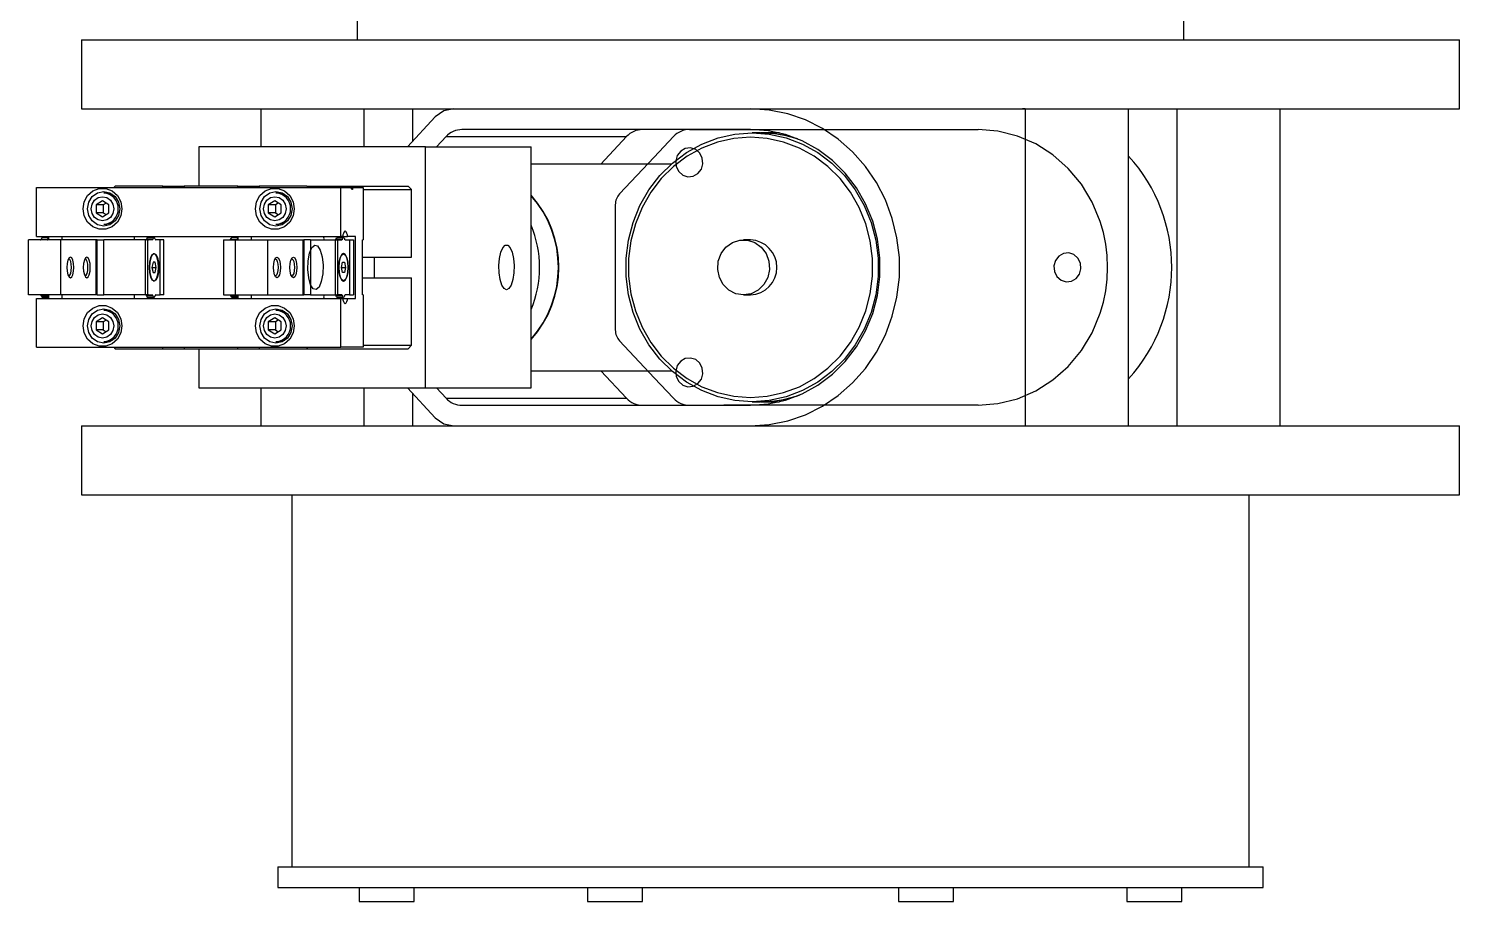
# Model space of a CAD drawing. Header units: millimetres. Extents: x 0 to 420, y 0 to 297.
# Drawn here: x 171.77 to 192.54, y 141.97 to 154.64 of the extents above; entities that cross this region are included whole.
import ezdxf

# ---------------------------------------------------------------- set-up
doc = ezdxf.new("R2010")
doc.units = ezdxf.units.MM

msp = doc.modelspace()

# ---------------------------------------------------------------- linework, layer by layer
at = {"color": 7, "linetype": 'Continuous', "lineweight": 25}
for p, q in [((188.541, 154.471), (188.541, 155.971)), ((176.541, 154.8), (176.541, 154.471)), ((172.541, 154.471), (172.541, 153.471)), ((172.541, 154.471), (174.23, 154.471)), ((174.23, 154.471), (192.541, 154.471)), ((192.541, 153.471), (192.541, 154.471)), ((172.541, 153.471), (174.23, 153.471)), ((174.23, 153.471), (192.541, 153.471)), ((175.142, 153.471), (175.142, 152.921)), ((176.642, 152.921), (176.642, 153.471)), ((177.675, 153.354), (177.269, 152.921)), ((177.342, 153.471), (177.342, 153)), ((177.798, 153.441), (177.675, 153.354)), ((177.942, 153.471), (177.798, 153.441)), ((186.24, 153.471), (186.201, 153.471)), ((186.24, 153.471), (186.24, 148.871)), ((187.74, 148.871), (187.74, 153.471)), ((188.44, 153.471), (188.44, 148.871)), ((189.94, 148.871), (189.94, 153.471)), ((182.252, 153.171), (178.063, 153.171)), ((182.388, 153.121), (182.273, 153.121)), ((182.67, 153.121), (182.395, 153.121)), ((177.534, 152.921), (174.243, 152.921)), ((174.243, 152.921), (174.243, 152.351)), ((177.534, 149.421), (177.534, 152.921)), ((177.534, 152.921), (179.066, 152.921)), ((177.831, 153.069), (177.692, 152.921)), ((179.066, 149.421), (179.066, 152.921)), ((180.078, 152.671), (180.452, 153.069)), ((181.102, 152.671), (179.066, 152.671)), ((171.885, 151.621), (171.885, 152.331)), ((171.885, 152.331), (176.304, 152.331)), ((172.912, 152.246), (172.861, 152.246)), ((172.912, 152.246), (172.99, 152.231)), ((173.027, 152.351), (173.008, 152.331)), ((173.718, 152.351), (173.027, 152.351)), ((173.718, 152.331), (173.718, 152.351)), ((173.718, 152.351), (174.028, 152.351)), ((174.028, 152.351), (174.028, 152.331)), ((174.808, 152.351), (174.028, 152.351)), ((174.808, 152.331), (174.808, 152.351)), ((174.808, 152.351), (175.119, 152.351)), ((175.81, 152.351), (175.119, 152.351)), ((175.119, 152.351), (175.119, 152.331)), ((175.413, 152.246), (175.362, 152.246)), ((175.413, 152.246), (175.491, 152.231)), ((175.829, 152.331), (175.81, 152.351)), ((175.81, 152.351), (177.28, 152.351)), ((176.304, 151.621), (176.304, 152.331)), ((176.304, 152.331), (176.452, 152.331)), ((176.452, 152.331), (176.481, 152.331)), ((176.481, 152.331), (176.628, 152.331)), ((176.628, 152.331), (176.628, 151.571)), ((176.628, 152.301), (177.327, 152.301)), ((177.327, 152.301), (177.28, 152.351)), ((177.327, 151.321), (177.327, 152.301)), ((172.844, 152.137), (172.75, 152.079)), ((172.75, 152.079), (172.75, 151.964)), ((172.852, 152.079), (172.75, 152.079)), ((172.938, 152.079), (172.844, 152.137)), ((172.895, 152.105), (172.852, 152.079)), ((172.852, 152.079), (172.852, 151.964)), ((172.938, 151.964), (172.938, 152.079)), ((175.345, 152.137), (175.251, 152.079)), ((175.251, 152.079), (175.251, 151.964)), ((175.354, 152.079), (175.251, 152.079)), ((175.439, 152.079), (175.345, 152.137)), ((175.396, 152.105), (175.354, 152.079)), ((175.354, 152.079), (175.354, 151.964)), ((175.439, 151.964), (175.439, 152.079)), ((172.75, 151.964), (172.844, 151.906)), ((172.852, 151.964), (172.75, 151.964)), ((172.844, 151.906), (172.938, 151.964)), ((172.852, 151.964), (172.895, 151.937)), ((175.251, 151.964), (175.345, 151.906)), ((175.354, 151.964), (175.251, 151.964)), ((175.345, 151.906), (175.439, 151.964)), ((175.354, 151.964), (175.396, 151.937)), ((171.885, 151.621), (176.304, 151.621)), ((172.861, 151.796), (172.912, 151.796)), ((172.99, 151.812), (172.912, 151.796)), ((175.362, 151.796), (175.413, 151.796)), ((175.491, 151.812), (175.413, 151.796)), ((176.254, 151.604), (176.251, 151.621)), ((176.331, 151.621), (176.304, 151.621)), ((176.331, 151.621), (176.4, 151.621)), ((176.516, 151.621), (176.4, 151.621)), ((176.516, 150.721), (176.516, 151.621)), ((171.771, 150.771), (171.771, 151.571)), ((172.241, 151.571), (171.771, 151.571)), ((171.954, 151.582), (172.048, 151.582)), ((172.058, 151.604), (171.97, 151.604)), ((172.241, 150.771), (172.241, 151.571)), ((172.752, 151.571), (172.241, 151.571)), ((172.752, 150.771), (172.752, 151.571)), ((172.764, 151.571), (172.752, 151.571)), ((172.764, 150.771), (172.764, 151.571)), ((172.764, 151.571), (172.863, 151.571)), ((172.863, 150.771), (172.863, 151.571)), ((173.469, 151.571), (172.863, 151.571)), ((173.469, 150.771), (173.469, 151.571)), ((173.503, 151.571), (173.469, 151.571)), ((173.576, 151.582), (173.482, 151.582)), ((173.592, 151.604), (173.498, 151.604)), ((173.503, 150.771), (173.503, 151.571)), ((173.508, 151.571), (173.503, 151.571)), ((173.568, 151.571), (173.508, 151.571)), ((173.676, 151.571), (173.616, 151.571)), ((173.68, 151.571), (173.676, 151.571)), ((173.68, 150.771), (173.68, 151.571)), ((173.735, 151.571), (173.68, 151.571)), ((173.68, 150.784), (173.68, 151.559)), ((173.735, 150.771), (173.735, 151.571)), ((174.598, 151.571), (174.598, 150.771)), ((174.598, 151.571), (174.771, 151.571)), ((174.704, 151.582), (174.798, 151.582)), ((174.809, 151.604), (174.72, 151.604)), ((174.771, 151.571), (174.771, 150.771)), ((174.771, 151.571), (175.241, 151.571)), ((175.241, 151.571), (175.241, 150.771)), ((175.241, 151.571), (175.751, 151.571)), ((175.751, 151.571), (175.751, 150.771)), ((175.751, 151.571), (175.764, 151.571)), ((175.764, 151.571), (175.764, 150.771)), ((175.862, 151.571), (175.764, 151.571)), ((175.862, 151.571), (175.862, 150.771)), ((175.862, 151.571), (176.22, 151.571)), ((176.22, 151.571), (176.22, 150.771)), ((176.22, 151.571), (176.254, 151.571)), ((176.326, 151.582), (176.232, 151.582)), ((176.342, 151.604), (176.248, 151.604)), ((176.254, 151.571), (176.254, 150.771)), ((176.258, 151.571), (176.254, 151.571)), ((176.258, 151.571), (176.318, 151.571)), ((176.366, 151.571), (176.427, 151.571)), ((176.427, 151.571), (176.431, 151.571)), ((176.431, 151.571), (176.431, 150.771)), ((176.431, 151.571), (176.485, 151.571)), ((176.431, 151.559), (176.431, 150.784)), ((176.485, 151.571), (176.485, 150.771)), ((176.618, 150.771), (176.618, 151.571)), ((176.618, 151.571), (176.628, 151.571)), ((182.252, 151.571), (182.15, 151.571)), ((172.352, 151.294), (172.348, 151.294)), ((172.59, 151.294), (172.586, 151.294)), ((173.577, 151.246), (173.562, 151.171)), ((173.592, 151.366), (173.577, 151.366)), ((173.607, 151.246), (173.577, 151.246)), ((173.621, 151.171), (173.607, 151.246)), ((176.313, 151.171), (176.328, 151.246)), ((176.342, 151.366), (176.327, 151.366)), ((176.328, 151.246), (176.357, 151.246)), ((176.357, 151.246), (176.372, 151.171)), ((176.618, 151.321), (177.327, 151.321)), ((176.791, 151.021), (176.791, 151.321)), ((173.562, 151.171), (173.577, 151.096)), ((173.562, 151.171), (173.621, 151.171)), ((173.577, 151.096), (173.607, 151.096)), ((173.607, 151.096), (173.621, 151.171)), ((175.351, 151.048), (175.347, 151.049)), ((175.59, 151.048), (175.586, 151.049)), ((176.328, 151.096), (176.313, 151.171)), ((176.313, 151.171), (176.372, 151.171)), ((176.357, 151.096), (176.328, 151.096)), ((176.372, 151.171), (176.357, 151.096)), ((176.618, 151.021), (177.327, 151.021)), ((177.327, 150.041), (177.327, 151.021)), ((173.577, 150.976), (173.592, 150.976)), ((176.327, 150.976), (176.342, 150.976)), ((172.241, 150.771), (171.771, 150.771)), ((171.885, 150.011), (171.885, 150.721)), ((171.885, 150.721), (176.304, 150.721)), ((171.954, 150.76), (172.048, 150.76)), ((171.97, 150.739), (172.058, 150.739)), ((172.752, 150.771), (172.241, 150.771)), ((172.764, 150.771), (172.752, 150.771)), ((172.764, 150.771), (172.863, 150.771)), ((173.469, 150.771), (172.863, 150.771)), ((173.503, 150.771), (173.469, 150.771)), ((173.576, 150.76), (173.482, 150.76)), ((173.498, 150.739), (173.592, 150.739)), ((173.508, 150.771), (173.503, 150.771)), ((173.508, 150.771), (173.568, 150.771)), ((173.616, 150.771), (173.676, 150.771)), ((173.68, 150.771), (173.676, 150.771)), ((173.735, 150.771), (173.68, 150.771)), ((174.598, 150.771), (174.771, 150.771)), ((174.704, 150.76), (174.798, 150.76)), ((174.72, 150.739), (174.809, 150.739)), ((174.771, 150.771), (175.241, 150.771)), ((175.241, 150.771), (175.751, 150.771)), ((175.751, 150.771), (175.764, 150.771)), ((175.862, 150.771), (175.764, 150.771)), ((175.862, 150.771), (176.22, 150.771)), ((176.22, 150.771), (176.254, 150.771)), ((176.326, 150.76), (176.232, 150.76)), ((176.248, 150.739), (176.342, 150.739)), ((176.251, 150.721), (176.254, 150.739)), ((176.258, 150.771), (176.254, 150.771)), ((176.318, 150.771), (176.258, 150.771)), ((176.304, 150.011), (176.304, 150.721)), ((176.304, 150.721), (176.331, 150.721)), ((176.331, 150.721), (176.4, 150.721)), ((176.427, 150.771), (176.366, 150.771)), ((176.4, 150.721), (176.516, 150.721)), ((176.427, 150.771), (176.431, 150.771)), ((176.431, 150.771), (176.485, 150.771)), ((176.628, 150.771), (176.618, 150.771)), ((176.628, 150.771), (176.628, 150.011)), ((182.15, 150.771), (182.252, 150.771)), ((172.844, 150.437), (172.75, 150.379)), ((172.75, 150.379), (172.75, 150.264)), ((172.852, 150.379), (172.75, 150.379)), ((172.938, 150.379), (172.844, 150.437)), ((172.895, 150.405), (172.852, 150.379)), ((172.852, 150.379), (172.852, 150.264)), ((172.912, 150.546), (172.861, 150.546)), ((172.912, 150.546), (172.99, 150.531)), ((172.938, 150.264), (172.938, 150.379)), ((175.345, 150.437), (175.251, 150.379)), ((175.251, 150.379), (175.251, 150.264)), ((175.354, 150.379), (175.251, 150.379)), ((175.439, 150.379), (175.345, 150.437)), ((175.396, 150.405), (175.354, 150.379)), ((175.354, 150.379), (175.354, 150.264)), ((175.413, 150.546), (175.362, 150.546)), ((175.413, 150.546), (175.491, 150.531)), ((175.439, 150.264), (175.439, 150.379)), ((172.75, 150.264), (172.844, 150.206)), ((172.852, 150.264), (172.75, 150.264)), ((172.844, 150.206), (172.938, 150.264)), ((172.852, 150.264), (172.895, 150.237)), ((175.251, 150.264), (175.345, 150.206)), ((175.354, 150.264), (175.251, 150.264)), ((175.345, 150.206), (175.439, 150.264)), ((175.354, 150.264), (175.396, 150.237)), ((171.885, 150.011), (176.304, 150.011)), ((172.861, 150.096), (172.912, 150.096)), ((172.99, 150.112), (172.912, 150.096)), ((173.008, 150.011), (173.027, 149.991)), ((173.027, 149.991), (173.718, 149.991)), ((173.718, 149.991), (173.718, 150.011)), ((173.718, 149.991), (174.028, 149.991)), ((174.028, 150.011), (174.028, 149.991)), ((174.028, 149.991), (174.808, 149.991)), ((174.243, 149.991), (174.243, 149.421)), ((174.808, 149.991), (174.808, 150.011)), ((174.808, 149.991), (175.119, 149.991)), ((175.119, 150.011), (175.119, 149.991)), ((175.119, 149.991), (175.81, 149.991)), ((175.362, 150.096), (175.413, 150.096)), ((175.491, 150.112), (175.413, 150.096)), ((175.81, 149.991), (175.829, 150.011)), ((175.81, 149.991), (177.28, 149.991)), ((176.628, 150.011), (176.304, 150.011)), ((176.628, 150.041), (177.327, 150.041)), ((177.28, 149.991), (177.327, 150.041)), ((179.066, 149.671), (181.102, 149.671)), ((180.452, 149.273), (180.078, 149.671)), ((174.243, 149.421), (177.534, 149.421)), ((175.142, 149.421), (175.142, 148.871)), ((176.642, 148.871), (176.642, 149.421)), ((177.269, 149.421), (177.675, 148.989)), ((177.342, 149.343), (177.342, 148.871)), ((177.534, 149.421), (179.066, 149.421)), ((177.692, 149.421), (177.831, 149.273)), ((178.063, 149.171), (182.252, 149.171)), ((182.273, 149.221), (182.388, 149.221)), ((182.395, 149.221), (182.67, 149.221)), ((177.675, 148.989), (177.798, 148.902)), ((172.541, 148.871), (172.541, 147.871)), ((172.541, 148.871), (174.23, 148.871)), ((174.23, 148.871), (192.541, 148.871)), ((177.798, 148.902), (177.942, 148.871)), ((186.201, 148.871), (186.24, 148.872)), ((192.541, 147.871), (192.541, 148.871)), ((172.541, 147.871), (174.23, 147.871)), ((174.23, 147.871), (192.541, 147.871)), ((175.591, 147.871), (175.591, 142.471)), ((189.491, 142.471), (189.491, 147.871)), ((175.391, 142.471), (175.391, 142.171)), ((175.391, 142.471), (189.691, 142.471)), ((189.691, 142.171), (189.691, 142.471)), ((175.391, 142.171), (189.691, 142.171)), ((176.57, 142.171), (176.57, 141.971)), ((177.37, 141.971), (177.37, 142.171)), ((179.885, 142.171), (179.885, 141.971)), ((180.685, 141.971), (180.685, 142.171)), ((184.397, 142.171), (184.397, 141.971)), ((185.197, 141.971), (185.197, 142.171)), ((187.712, 142.171), (187.712, 141.971)), ((188.512, 141.971), (188.512, 142.171)), ((176.57, 141.971), (177.37, 141.971)), ((179.885, 141.971), (180.685, 141.971)), ((184.397, 141.971), (185.197, 141.971)), ((187.712, 141.971), (188.512, 141.971))]:
    msp.add_line(p, q, dxfattribs=at)
at = {"color": 7, "linetype": 'Continuous'}
for p, q in [((181.364, 153.171), (181.863, 153.171)), ((181.863, 153.171), (185.554, 153.171)), ((180.854, 152.772), (181.133, 153.069)), ((180.854, 152.772), (180.349, 152.236)), ((180.288, 152.08), (180.288, 150.263)), ((180.349, 150.107), (180.854, 149.57)), ((180.854, 149.57), (181.133, 149.273)), ((181.364, 149.171), (181.863, 149.171)), ((185.554, 149.171), (181.863, 149.171))]:
    msp.add_line(p, q, dxfattribs=at)
at = {"color": 8, "linetype": 'Continuous', "lineweight": 25}
for p, q in [((177.831, 153.069), (180.452, 153.069)), ((177.831, 149.273), (180.452, 149.273))]:
    msp.add_line(p, q, dxfattribs=at)
at = {"color": 7, "linetype": 'Continuous', "lineweight": 25, "flags": 128}
for points in [[(182.252, 148.871), (182.523, 148.889), (182.79, 148.944), (183.048, 149.033), (183.294, 149.156), (183.523, 149.311), (183.733, 149.495), (183.919, 149.705), (184.078, 149.939), (184.209, 150.192), (184.309, 150.461), (184.377, 150.74), (184.411, 151.027), (184.411, 151.316), (184.377, 151.602), (184.309, 151.882), (184.209, 152.151), (184.078, 152.404), (183.919, 152.637), (183.733, 152.848), (183.523, 153.032), (183.294, 153.187), (183.048, 153.31), (182.79, 153.399), (182.523, 153.453), (182.252, 153.471)], [(182.273, 153.121), (182.523, 153.103), (182.768, 153.049), (183.004, 152.96), (183.226, 152.837), (183.43, 152.684), (183.613, 152.502), (183.771, 152.296), (183.901, 152.068), (184.001, 151.824), (184.068, 151.568), (184.102, 151.304), (184.102, 151.038), (184.068, 150.775), (184.001, 150.518), (183.901, 150.274), (183.771, 150.047), (183.613, 149.84), (183.43, 149.659), (183.226, 149.505), (183.004, 149.383), (182.768, 149.294), (182.523, 149.239), (182.273, 149.221), (182.024, 149.239), (181.779, 149.294), (181.543, 149.383), (181.321, 149.505), (181.116, 149.659), (180.933, 149.84), (180.775, 150.047), (180.645, 150.274), (180.546, 150.518), (180.478, 150.775), (180.444, 151.038), (180.444, 151.304), (180.478, 151.568), (180.546, 151.824), (180.645, 152.068), (180.775, 152.296), (180.933, 152.502), (181.116, 152.684), (181.321, 152.837), (181.543, 152.96), (181.779, 153.049), (182.024, 153.103), (182.273, 153.121)], [(182.252, 149.171), (182.508, 149.19), (182.76, 149.245), (183.001, 149.337), (183.229, 149.462), (183.439, 149.62), (183.627, 149.806), (183.789, 150.018), (183.922, 150.251), (184.024, 150.501), (184.093, 150.764), (184.128, 151.035), (184.128, 151.308), (184.093, 151.578), (184.024, 151.841), (183.922, 152.091), (183.789, 152.325), (183.627, 152.536), (183.439, 152.723), (183.229, 152.88), (183.001, 153.006), (182.76, 153.097), (182.508, 153.153), (182.252, 153.171)], [(182.252, 153.059), (182.01, 153.042), (181.773, 152.989), (181.545, 152.903), (181.33, 152.785), (181.132, 152.636), (180.955, 152.46), (180.802, 152.26), (180.676, 152.04), (180.579, 151.804), (180.514, 151.555), (180.481, 151.3), (180.481, 151.042), (180.514, 150.787), (180.579, 150.539), (180.676, 150.303), (180.802, 150.082), (180.955, 149.882), (181.132, 149.707), (181.33, 149.558), (181.545, 149.439), (181.773, 149.353), (182.01, 149.301), (182.252, 149.283), (182.494, 149.301), (182.731, 149.353), (182.96, 149.439), (183.175, 149.558), (183.373, 149.707), (183.55, 149.882), (183.703, 150.082), (183.829, 150.303), (183.925, 150.539), (183.99, 150.787), (184.023, 151.042), (184.023, 151.3), (183.99, 151.555), (183.925, 151.804), (183.829, 152.04), (183.703, 152.26), (183.55, 152.46), (183.373, 152.636), (183.175, 152.785), (182.96, 152.903), (182.731, 152.989), (182.494, 153.042), (182.252, 153.059)], [(173.126, 152.021), (173.109, 151.919), (173.06, 151.828), (172.985, 151.761), (172.893, 151.726), (172.795, 151.726), (172.703, 151.761), (172.628, 151.828), (172.579, 151.919), (172.562, 152.021), (172.579, 152.124), (172.628, 152.214), (172.703, 152.281), (172.795, 152.317), (172.893, 152.317), (172.985, 152.281), (173.06, 152.214), (173.109, 152.124), (173.126, 152.021)], [(173.096, 152.021), (173.078, 151.926), (173.027, 151.844), (172.951, 151.79), (172.861, 151.771), (172.771, 151.79), (172.695, 151.844), (172.644, 151.926), (172.626, 152.021), (172.644, 152.117), (172.695, 152.198), (172.771, 152.252), (172.861, 152.271), (172.951, 152.252), (173.027, 152.198), (173.078, 152.117), (173.096, 152.021)], [(175.627, 152.021), (175.61, 151.919), (175.562, 151.828), (175.486, 151.761), (175.394, 151.726), (175.296, 151.726), (175.204, 151.761), (175.129, 151.828), (175.08, 151.919), (175.063, 152.021), (175.08, 152.124), (175.129, 152.214), (175.204, 152.281), (175.296, 152.317), (175.394, 152.317), (175.486, 152.281), (175.562, 152.214), (175.61, 152.124), (175.627, 152.021)], [(175.598, 152.021), (175.58, 151.926), (175.529, 151.844), (175.452, 151.79), (175.362, 151.771), (175.272, 151.79), (175.196, 151.844), (175.145, 151.926), (175.127, 152.021), (175.145, 152.117), (175.196, 152.198), (175.272, 152.252), (175.362, 152.271), (175.452, 152.252), (175.529, 152.198), (175.58, 152.117), (175.598, 152.021)], [(176.481, 152.331), (176.478, 152.319), (176.475, 152.309), (176.471, 152.303), (176.466, 152.301), (176.462, 152.303), (176.457, 152.309), (176.454, 152.319), (176.452, 152.331)], [(173.009, 152.021), (172.996, 151.954), (172.961, 151.897), (172.907, 151.86), (172.844, 151.846), (172.781, 151.86), (172.728, 151.897), (172.692, 151.954), (172.68, 152.021), (172.692, 152.088), (172.728, 152.145), (172.781, 152.183), (172.844, 152.196), (172.907, 152.183), (172.961, 152.145), (172.996, 152.088), (173.009, 152.021)], [(175.51, 152.021), (175.497, 151.954), (175.462, 151.897), (175.408, 151.86), (175.345, 151.846), (175.282, 151.86), (175.229, 151.897), (175.193, 151.954), (175.181, 152.021), (175.193, 152.088), (175.229, 152.145), (175.282, 152.183), (175.345, 152.196), (175.408, 152.183), (175.462, 152.145), (175.497, 152.088), (175.51, 152.021)], [(173.504, 151.604), (173.501, 151.62), (173.501, 151.621)], [(171.946, 151.571), (171.947, 151.571), (171.948, 151.572), (171.949, 151.573), (171.95, 151.574), (171.951, 151.576), (171.952, 151.578), (171.953, 151.58), (171.954, 151.582)], [(171.97, 151.604), (171.965, 151.602), (171.961, 151.598), (171.957, 151.591), (171.954, 151.582)], [(172.04, 151.571), (172.041, 151.571), (172.042, 151.572), (172.043, 151.573), (172.044, 151.574), (172.045, 151.576), (172.046, 151.578), (172.047, 151.58), (172.048, 151.582)], [(173.474, 151.571), (173.475, 151.571), (173.476, 151.572), (173.477, 151.573), (173.478, 151.574), (173.479, 151.576), (173.48, 151.578), (173.481, 151.58), (173.482, 151.582)], [(173.498, 151.604), (173.493, 151.602), (173.489, 151.598), (173.485, 151.591), (173.482, 151.582)], [(173.508, 151.571), (173.507, 151.571), (173.506, 151.57), (173.505, 151.569), (173.505, 151.568), (173.504, 151.566), (173.504, 151.564), (173.504, 151.561), (173.503, 151.56)], [(173.568, 151.571), (173.569, 151.571), (173.57, 151.572), (173.571, 151.573), (173.572, 151.574), (173.573, 151.576), (173.574, 151.578), (173.575, 151.58), (173.576, 151.582)], [(173.608, 151.582), (173.605, 151.591), (173.601, 151.598), (173.596, 151.602), (173.592, 151.604), (173.587, 151.602), (173.583, 151.598), (173.579, 151.591), (173.576, 151.582)], [(173.608, 151.582), (173.609, 151.58), (173.61, 151.578), (173.611, 151.576), (173.612, 151.574), (173.613, 151.573), (173.614, 151.572), (173.615, 151.571), (173.616, 151.571)], [(173.68, 151.559), (173.68, 151.561), (173.68, 151.564), (173.68, 151.566), (173.679, 151.568), (173.679, 151.569), (173.678, 151.57), (173.677, 151.571), (173.676, 151.571)], [(174.704, 151.582), (174.703, 151.58), (174.703, 151.578), (174.702, 151.576), (174.701, 151.574), (174.699, 151.573), (174.698, 151.572), (174.697, 151.571), (174.696, 151.571)], [(174.704, 151.582), (174.708, 151.591), (174.711, 151.598), (174.716, 151.602), (174.72, 151.604)], [(174.798, 151.582), (174.797, 151.58), (174.797, 151.578), (174.796, 151.576), (174.795, 151.574), (174.794, 151.573), (174.792, 151.572), (174.791, 151.571), (174.79, 151.571)], [(176.232, 151.582), (176.231, 151.58), (176.23, 151.578), (176.23, 151.576), (176.229, 151.574), (176.227, 151.573), (176.226, 151.572), (176.225, 151.571), (176.224, 151.571)], [(176.232, 151.582), (176.235, 151.591), (176.239, 151.598), (176.244, 151.602), (176.248, 151.604)], [(176.254, 151.56), (176.254, 151.561), (176.254, 151.564), (176.254, 151.566), (176.255, 151.568), (176.256, 151.569), (176.256, 151.57), (176.257, 151.571), (176.258, 151.571)], [(176.326, 151.582), (176.325, 151.58), (176.324, 151.578), (176.324, 151.576), (176.323, 151.574), (176.321, 151.573), (176.32, 151.572), (176.319, 151.571), (176.318, 151.571)], [(176.326, 151.582), (176.329, 151.591), (176.333, 151.598), (176.338, 151.602), (176.342, 151.604), (176.347, 151.602), (176.351, 151.598), (176.355, 151.591), (176.358, 151.582)], [(176.366, 151.571), (176.365, 151.571), (176.364, 151.572), (176.363, 151.573), (176.362, 151.574), (176.361, 151.576), (176.36, 151.578), (176.359, 151.58), (176.358, 151.582)], [(176.427, 151.571), (176.427, 151.571), (176.428, 151.57), (176.429, 151.569), (176.43, 151.568), (176.43, 151.566), (176.43, 151.564), (176.431, 151.561), (176.431, 151.559)], [(178.709, 150.846), (178.673, 150.864), (178.641, 150.915), (178.616, 150.993), (178.601, 151.091), (178.598, 151.198), (178.607, 151.302), (178.627, 151.391), (178.656, 151.457), (178.69, 151.492), (178.727, 151.492), (178.761, 151.457), (178.79, 151.391), (178.81, 151.302), (178.819, 151.198), (178.816, 151.091), (178.801, 150.993), (178.777, 150.915), (178.744, 150.864), (178.709, 150.846)], [(182.15, 150.771), (182.039, 150.789), (181.938, 150.841), (181.856, 150.922), (181.8, 151.025), (181.775, 151.141), (181.783, 151.26), (181.824, 151.371), (181.894, 151.464), (181.987, 151.532), (182.094, 151.567), (182.206, 151.567), (182.313, 151.532), (182.406, 151.464), (182.476, 151.371), (182.517, 151.26), (182.525, 151.141), (182.5, 151.025), (182.444, 150.922), (182.362, 150.841), (182.261, 150.789), (182.15, 150.771)], [(172.377, 151.321), (172.358, 151.31), (172.341, 151.277), (172.33, 151.229), (172.326, 151.171), (172.33, 151.114), (172.341, 151.065), (172.358, 151.033), (172.377, 151.021), (172.397, 151.033), (172.414, 151.065), (172.425, 151.114), (172.428, 151.171), (172.425, 151.229), (172.414, 151.277), (172.397, 151.31), (172.377, 151.321)], [(172.348, 151.049), (172.352, 151.048), (172.368, 151.058), (172.382, 151.084), (172.391, 151.124), (172.394, 151.171), (172.391, 151.218), (172.382, 151.258), (172.368, 151.285), (172.352, 151.294), (172.352, 151.294)], [(172.616, 151.321), (172.596, 151.31), (172.58, 151.277), (172.569, 151.229), (172.565, 151.171), (172.569, 151.114), (172.58, 151.065), (172.596, 151.033), (172.616, 151.021), (172.635, 151.033), (172.652, 151.065), (172.663, 151.114), (172.667, 151.171), (172.663, 151.229), (172.652, 151.277), (172.635, 151.31), (172.616, 151.321)], [(172.586, 151.049), (172.59, 151.048), (172.606, 151.058), (172.62, 151.084), (172.629, 151.124), (172.632, 151.171), (172.629, 151.218), (172.62, 151.258), (172.606, 151.285), (172.59, 151.294), (172.59, 151.294)], [(173.592, 151.371), (173.618, 151.356), (173.64, 151.313), (173.655, 151.248), (173.66, 151.171), (173.655, 151.095), (173.64, 151.03), (173.618, 150.986), (173.592, 150.971), (173.566, 150.986), (173.544, 151.03), (173.529, 151.095), (173.524, 151.171), (173.529, 151.248), (173.544, 151.313), (173.566, 151.356), (173.592, 151.371)], [(173.592, 151.366), (173.567, 151.351), (173.545, 151.309), (173.531, 151.246), (173.526, 151.171), (173.531, 151.097), (173.545, 151.033), (173.567, 150.991), (173.592, 150.976), (173.617, 150.991), (173.639, 151.033), (173.653, 151.097), (173.658, 151.171), (173.653, 151.246), (173.639, 151.309), (173.617, 151.351), (173.592, 151.366)], [(175.377, 151.021), (175.357, 151.033), (175.341, 151.065), (175.33, 151.114), (175.326, 151.171), (175.33, 151.229), (175.341, 151.277), (175.357, 151.31), (175.377, 151.321), (175.396, 151.31), (175.413, 151.277), (175.424, 151.229), (175.428, 151.171), (175.424, 151.114), (175.413, 151.065), (175.396, 151.033), (175.377, 151.021)], [(175.347, 151.294), (175.351, 151.294), (175.368, 151.285), (175.381, 151.258), (175.39, 151.218), (175.393, 151.171), (175.39, 151.124), (175.381, 151.084), (175.368, 151.058), (175.351, 151.048), (175.351, 151.048)], [(175.615, 151.021), (175.596, 151.033), (175.579, 151.065), (175.568, 151.114), (175.564, 151.171), (175.568, 151.229), (175.579, 151.277), (175.596, 151.31), (175.615, 151.321), (175.635, 151.31), (175.651, 151.277), (175.662, 151.229), (175.666, 151.171), (175.662, 151.114), (175.651, 151.065), (175.635, 151.033), (175.615, 151.021)], [(175.586, 151.294), (175.59, 151.294), (175.606, 151.285), (175.619, 151.258), (175.628, 151.218), (175.632, 151.171), (175.628, 151.124), (175.619, 151.084), (175.606, 151.058), (175.59, 151.048)], [(176.342, 150.971), (176.368, 150.986), (176.39, 151.03), (176.405, 151.095), (176.41, 151.171), (176.405, 151.248), (176.39, 151.313), (176.368, 151.356), (176.342, 151.371), (176.316, 151.356), (176.294, 151.313), (176.279, 151.248), (176.274, 151.171), (176.279, 151.095), (176.294, 151.03), (176.316, 150.986), (176.342, 150.971)], [(176.342, 150.976), (176.317, 150.991), (176.295, 151.033), (176.281, 151.097), (176.276, 151.171), (176.281, 151.246), (176.295, 151.309), (176.317, 151.351), (176.342, 151.366), (176.368, 151.351), (176.389, 151.309), (176.404, 151.246), (176.409, 151.171), (176.404, 151.097), (176.389, 151.033), (176.368, 150.991), (176.342, 150.976)], [(171.954, 150.76), (171.953, 150.763), (171.952, 150.765), (171.951, 150.767), (171.95, 150.768), (171.949, 150.77), (171.948, 150.771), (171.947, 150.771), (171.946, 150.771)], [(171.954, 150.76), (171.957, 150.751), (171.961, 150.744), (171.965, 150.74), (171.97, 150.739)], [(172.048, 150.76), (172.047, 150.763), (172.046, 150.765), (172.045, 150.767), (172.044, 150.768), (172.043, 150.77), (172.042, 150.771), (172.041, 150.771), (172.04, 150.771)], [(173.126, 150.321), (173.109, 150.219), (173.06, 150.128), (172.985, 150.061), (172.893, 150.026), (172.795, 150.026), (172.703, 150.061), (172.628, 150.128), (172.579, 150.219), (172.562, 150.321), (172.579, 150.424), (172.628, 150.514), (172.703, 150.581), (172.795, 150.617), (172.893, 150.617), (172.985, 150.581), (173.06, 150.514), (173.109, 150.424), (173.126, 150.321)], [(173.482, 150.76), (173.481, 150.763), (173.48, 150.765), (173.479, 150.767), (173.478, 150.768), (173.477, 150.77), (173.476, 150.771), (173.475, 150.771), (173.474, 150.771)], [(173.482, 150.76), (173.485, 150.751), (173.489, 150.744), (173.493, 150.74), (173.498, 150.739)], [(173.501, 150.721), (173.501, 150.722), (173.504, 150.739)], [(173.503, 150.783), (173.504, 150.781), (173.504, 150.779), (173.504, 150.777), (173.505, 150.775), (173.505, 150.773), (173.506, 150.772), (173.507, 150.771), (173.508, 150.771)], [(173.576, 150.76), (173.575, 150.763), (173.574, 150.765), (173.573, 150.767), (173.572, 150.768), (173.571, 150.77), (173.57, 150.771), (173.569, 150.771), (173.568, 150.771)], [(173.576, 150.76), (173.579, 150.751), (173.583, 150.744), (173.587, 150.74), (173.592, 150.739), (173.596, 150.74), (173.601, 150.744), (173.605, 150.751), (173.608, 150.76)], [(173.616, 150.771), (173.615, 150.771), (173.614, 150.771), (173.613, 150.77), (173.612, 150.768), (173.611, 150.767), (173.61, 150.765), (173.609, 150.763), (173.608, 150.76)], [(173.676, 150.771), (173.677, 150.771), (173.678, 150.772), (173.679, 150.773), (173.679, 150.775), (173.68, 150.777), (173.68, 150.779), (173.68, 150.781), (173.68, 150.784)], [(174.696, 150.771), (174.697, 150.771), (174.698, 150.771), (174.699, 150.77), (174.701, 150.768), (174.702, 150.767), (174.703, 150.765), (174.703, 150.763), (174.704, 150.76)], [(174.72, 150.739), (174.716, 150.74), (174.711, 150.744), (174.708, 150.751), (174.704, 150.76)], [(174.79, 150.771), (174.791, 150.771), (174.792, 150.771), (174.794, 150.77), (174.795, 150.768), (174.796, 150.767), (174.797, 150.765), (174.797, 150.763), (174.798, 150.76)], [(175.627, 150.321), (175.61, 150.219), (175.562, 150.128), (175.486, 150.061), (175.394, 150.026), (175.296, 150.026), (175.204, 150.061), (175.129, 150.128), (175.08, 150.219), (175.063, 150.321), (175.08, 150.424), (175.129, 150.514), (175.204, 150.581), (175.296, 150.617), (175.394, 150.617), (175.486, 150.581), (175.562, 150.514), (175.61, 150.424), (175.627, 150.321)], [(176.224, 150.771), (176.225, 150.771), (176.226, 150.771), (176.227, 150.77), (176.229, 150.768), (176.23, 150.767), (176.23, 150.765), (176.231, 150.763), (176.232, 150.76)], [(176.248, 150.739), (176.244, 150.74), (176.239, 150.744), (176.235, 150.751), (176.232, 150.76)], [(176.258, 150.771), (176.257, 150.771), (176.256, 150.772), (176.256, 150.773), (176.255, 150.775), (176.254, 150.777), (176.254, 150.779), (176.254, 150.781), (176.254, 150.783)], [(176.318, 150.771), (176.319, 150.771), (176.32, 150.771), (176.321, 150.77), (176.323, 150.768), (176.324, 150.767), (176.324, 150.765), (176.325, 150.763), (176.326, 150.76)], [(176.358, 150.76), (176.355, 150.751), (176.351, 150.744), (176.347, 150.74), (176.342, 150.739), (176.338, 150.74), (176.333, 150.744), (176.329, 150.751), (176.326, 150.76)], [(176.358, 150.76), (176.359, 150.763), (176.36, 150.765), (176.361, 150.767), (176.362, 150.768), (176.363, 150.77), (176.364, 150.771), (176.365, 150.771), (176.366, 150.771)], [(176.431, 150.784), (176.431, 150.781), (176.43, 150.779), (176.43, 150.777), (176.43, 150.775), (176.429, 150.773), (176.428, 150.772), (176.427, 150.771), (176.427, 150.771)], [(173.096, 150.321), (173.078, 150.226), (173.027, 150.144), (172.951, 150.09), (172.861, 150.071), (172.771, 150.09), (172.695, 150.144), (172.644, 150.226), (172.626, 150.321), (172.644, 150.417), (172.695, 150.498), (172.771, 150.552), (172.861, 150.571), (172.951, 150.552), (173.027, 150.498), (173.078, 150.417), (173.096, 150.321)], [(173.009, 150.321), (172.996, 150.254), (172.961, 150.197), (172.907, 150.16), (172.844, 150.146), (172.781, 150.16), (172.728, 150.197), (172.692, 150.254), (172.68, 150.321), (172.692, 150.388), (172.728, 150.445), (172.781, 150.483), (172.844, 150.496), (172.907, 150.483), (172.961, 150.445), (172.996, 150.388), (173.009, 150.321)], [(175.598, 150.321), (175.58, 150.226), (175.529, 150.144), (175.452, 150.09), (175.362, 150.071), (175.272, 150.09), (175.196, 150.144), (175.145, 150.226), (175.127, 150.321), (175.145, 150.417), (175.196, 150.498), (175.272, 150.552), (175.362, 150.571), (175.452, 150.552), (175.529, 150.498), (175.58, 150.417), (175.598, 150.321)], [(175.51, 150.321), (175.497, 150.254), (175.462, 150.197), (175.408, 150.16), (175.345, 150.146), (175.282, 150.16), (175.229, 150.197), (175.193, 150.254), (175.181, 150.321), (175.193, 150.388), (175.229, 150.445), (175.282, 150.483), (175.345, 150.496), (175.408, 150.483), (175.462, 150.445), (175.497, 150.388), (175.51, 150.321)]]:
    msp.add_lwpolyline(points, dxfattribs=at)
at = {"color": 7, "linetype": 'Continuous', "flags": 128}
for points in [[(181.364, 153.171), (181.332, 153.17), (181.3, 153.165), (181.269, 153.156), (181.239, 153.145), (181.21, 153.13), (181.182, 153.113), (181.157, 153.092), (181.133, 153.069)], [(187.327, 151.838), (187.21, 152.119), (187.054, 152.378), (186.862, 152.608), (186.64, 152.804), (186.392, 152.962), (186.124, 153.077), (185.842, 153.148), (185.554, 153.171)], [(181.173, 152.634), (181.21, 152.562), (181.27, 152.51), (181.343, 152.486), (181.42, 152.494), (181.488, 152.533), (181.537, 152.597), (181.559, 152.675), (181.551, 152.757), (181.515, 152.829), (181.455, 152.881), (181.381, 152.904), (181.304, 152.896), (181.237, 152.857), (181.188, 152.794), (181.166, 152.715), (181.173, 152.634)], [(180.349, 152.236), (180.335, 152.22), (180.323, 152.202), (180.313, 152.184), (180.304, 152.164), (180.297, 152.144), (180.292, 152.123), (180.289, 152.102), (180.288, 152.08)], [(187.327, 150.505), (187.374, 150.667), (187.407, 150.833), (187.428, 151.002), (187.435, 151.171), (187.428, 151.341), (187.407, 151.509), (187.374, 151.675), (187.327, 151.838)], [(175.902, 150.86), (175.864, 150.92), (175.837, 151.019), (175.825, 151.14), (175.829, 151.266), (175.849, 151.378), (175.883, 151.458), (175.924, 151.495), (175.967, 151.482), (176.005, 151.422), (176.032, 151.324), (176.045, 151.202), (176.041, 151.076), (176.02, 150.965), (175.987, 150.884), (175.945, 150.848), (175.902, 150.86)], [(186.663, 151.11), (186.699, 151.038), (186.759, 150.986), (186.833, 150.962), (186.909, 150.97), (186.977, 151.009), (187.026, 151.073), (187.048, 151.151), (187.04, 151.233), (187.004, 151.305), (186.944, 151.357), (186.871, 151.38), (186.794, 151.372), (186.726, 151.333), (186.677, 151.27), (186.655, 151.191), (186.663, 151.11)], [(185.554, 149.171), (185.842, 149.195), (186.124, 149.265), (186.392, 149.381), (186.64, 149.538), (186.862, 149.735), (187.054, 149.965), (187.21, 150.223), (187.327, 150.505)], [(180.288, 150.263), (180.289, 150.241), (180.292, 150.22), (180.297, 150.199), (180.304, 150.178), (180.313, 150.159), (180.323, 150.14), (180.335, 150.123), (180.349, 150.107)], [(181.173, 149.586), (181.21, 149.514), (181.27, 149.462), (181.343, 149.438), (181.42, 149.446), (181.488, 149.485), (181.537, 149.549), (181.559, 149.627), (181.551, 149.709), (181.515, 149.781), (181.455, 149.833), (181.381, 149.856), (181.304, 149.848), (181.237, 149.809), (181.188, 149.746), (181.166, 149.667), (181.173, 149.586)], [(181.133, 149.273), (181.157, 149.25), (181.182, 149.23), (181.21, 149.212), (181.239, 149.198), (181.269, 149.186), (181.3, 149.178), (181.332, 149.173), (181.364, 149.171)]]:
    msp.add_lwpolyline(points, dxfattribs=at)
at = {"color": 7, "linetype": 'Continuous', "lineweight": 25}
for centre, radius, start, end in [((178.064, 152.853), 0.318, 90.3341, 137.2148), ((180.685, 152.853), 0.318, 90.3341, 137.2148), ((182.387, 151.385), 1.736, 70.6835, 89.9655), ((182.394, 151.386), 1.735, 71.8604, 89.9687), ((185.967, 151.171), 2.398, 317.6457, 42.3543), ((172.854, 152.028), 0.219, 358.2914, 88.1829), ((175.356, 152.028), 0.219, 358.2914, 88.1829), ((177.905, 151.171), 1.564, 317.9173, 42.0827), ((177.898, 151.171), 1.564, 318.2983, 41.7017), ((172.854, 152.015), 0.219, 271.8171, 1.7086), ((175.356, 152.015), 0.219, 271.8171, 1.7086), ((172.158, 151.596), 0.1, 165.4751, 194.4302), ((172.158, 151.596), 0.1, 345.5698, 14.5249), ((173.404, 151.596), 0.1, 165.4751, 194.4302), ((174.908, 151.596), 0.1, 165.4751, 194.4302), ((174.908, 151.596), 0.1, 345.5698, 14.5249), ((176.154, 151.596), 0.1, 165.4751, 194.4302), ((176.442, 151.622), 0.11, 133.4934, 180.4977), ((176.29, 151.622), 0.11, 359.5023, 46.5066), ((177.604, 151.171), 1.584, 337.3145, 22.6855), ((172.086, 151.574), 0.0393, 135.7907, 168.0727), ((174.837, 151.574), 0.0393, 135.7907, 168.0727), ((182.234, 151.171), 0.4, 272.6348, 87.3652), ((172.086, 150.769), 0.0393, 191.9273, 224.2093), ((172.158, 150.746), 0.1, 165.5698, 194.5249), ((172.158, 150.746), 0.1, 345.4751, 14.4302), ((173.404, 150.746), 0.1, 165.5698, 194.5249), ((174.837, 150.769), 0.0393, 191.9273, 224.2093), ((174.908, 150.746), 0.1, 165.5698, 194.5249), ((174.908, 150.746), 0.1, 345.4751, 14.4302), ((176.154, 150.746), 0.1, 165.5698, 194.5249), ((176.442, 150.72), 0.11, 179.5023, 226.5066), ((176.29, 150.72), 0.11, 313.4934, 0.4977), ((172.854, 150.328), 0.219, 358.2914, 88.1829), ((175.356, 150.328), 0.219, 358.2914, 88.1829), ((172.854, 150.315), 0.219, 271.8171, 1.7086), ((175.356, 150.315), 0.219, 271.8171, 1.7086), ((178.064, 149.489), 0.318, 222.7852, 269.6659), ((180.685, 149.489), 0.318, 222.7852, 269.6659), ((182.387, 150.957), 1.736, 270.0345, 289.3165), ((182.394, 150.956), 1.735, 270.0313, 288.1396)]:
    msp.add_arc(centre, radius, start, end, dxfattribs=at)

doc.saveas('drawing.dxf')
